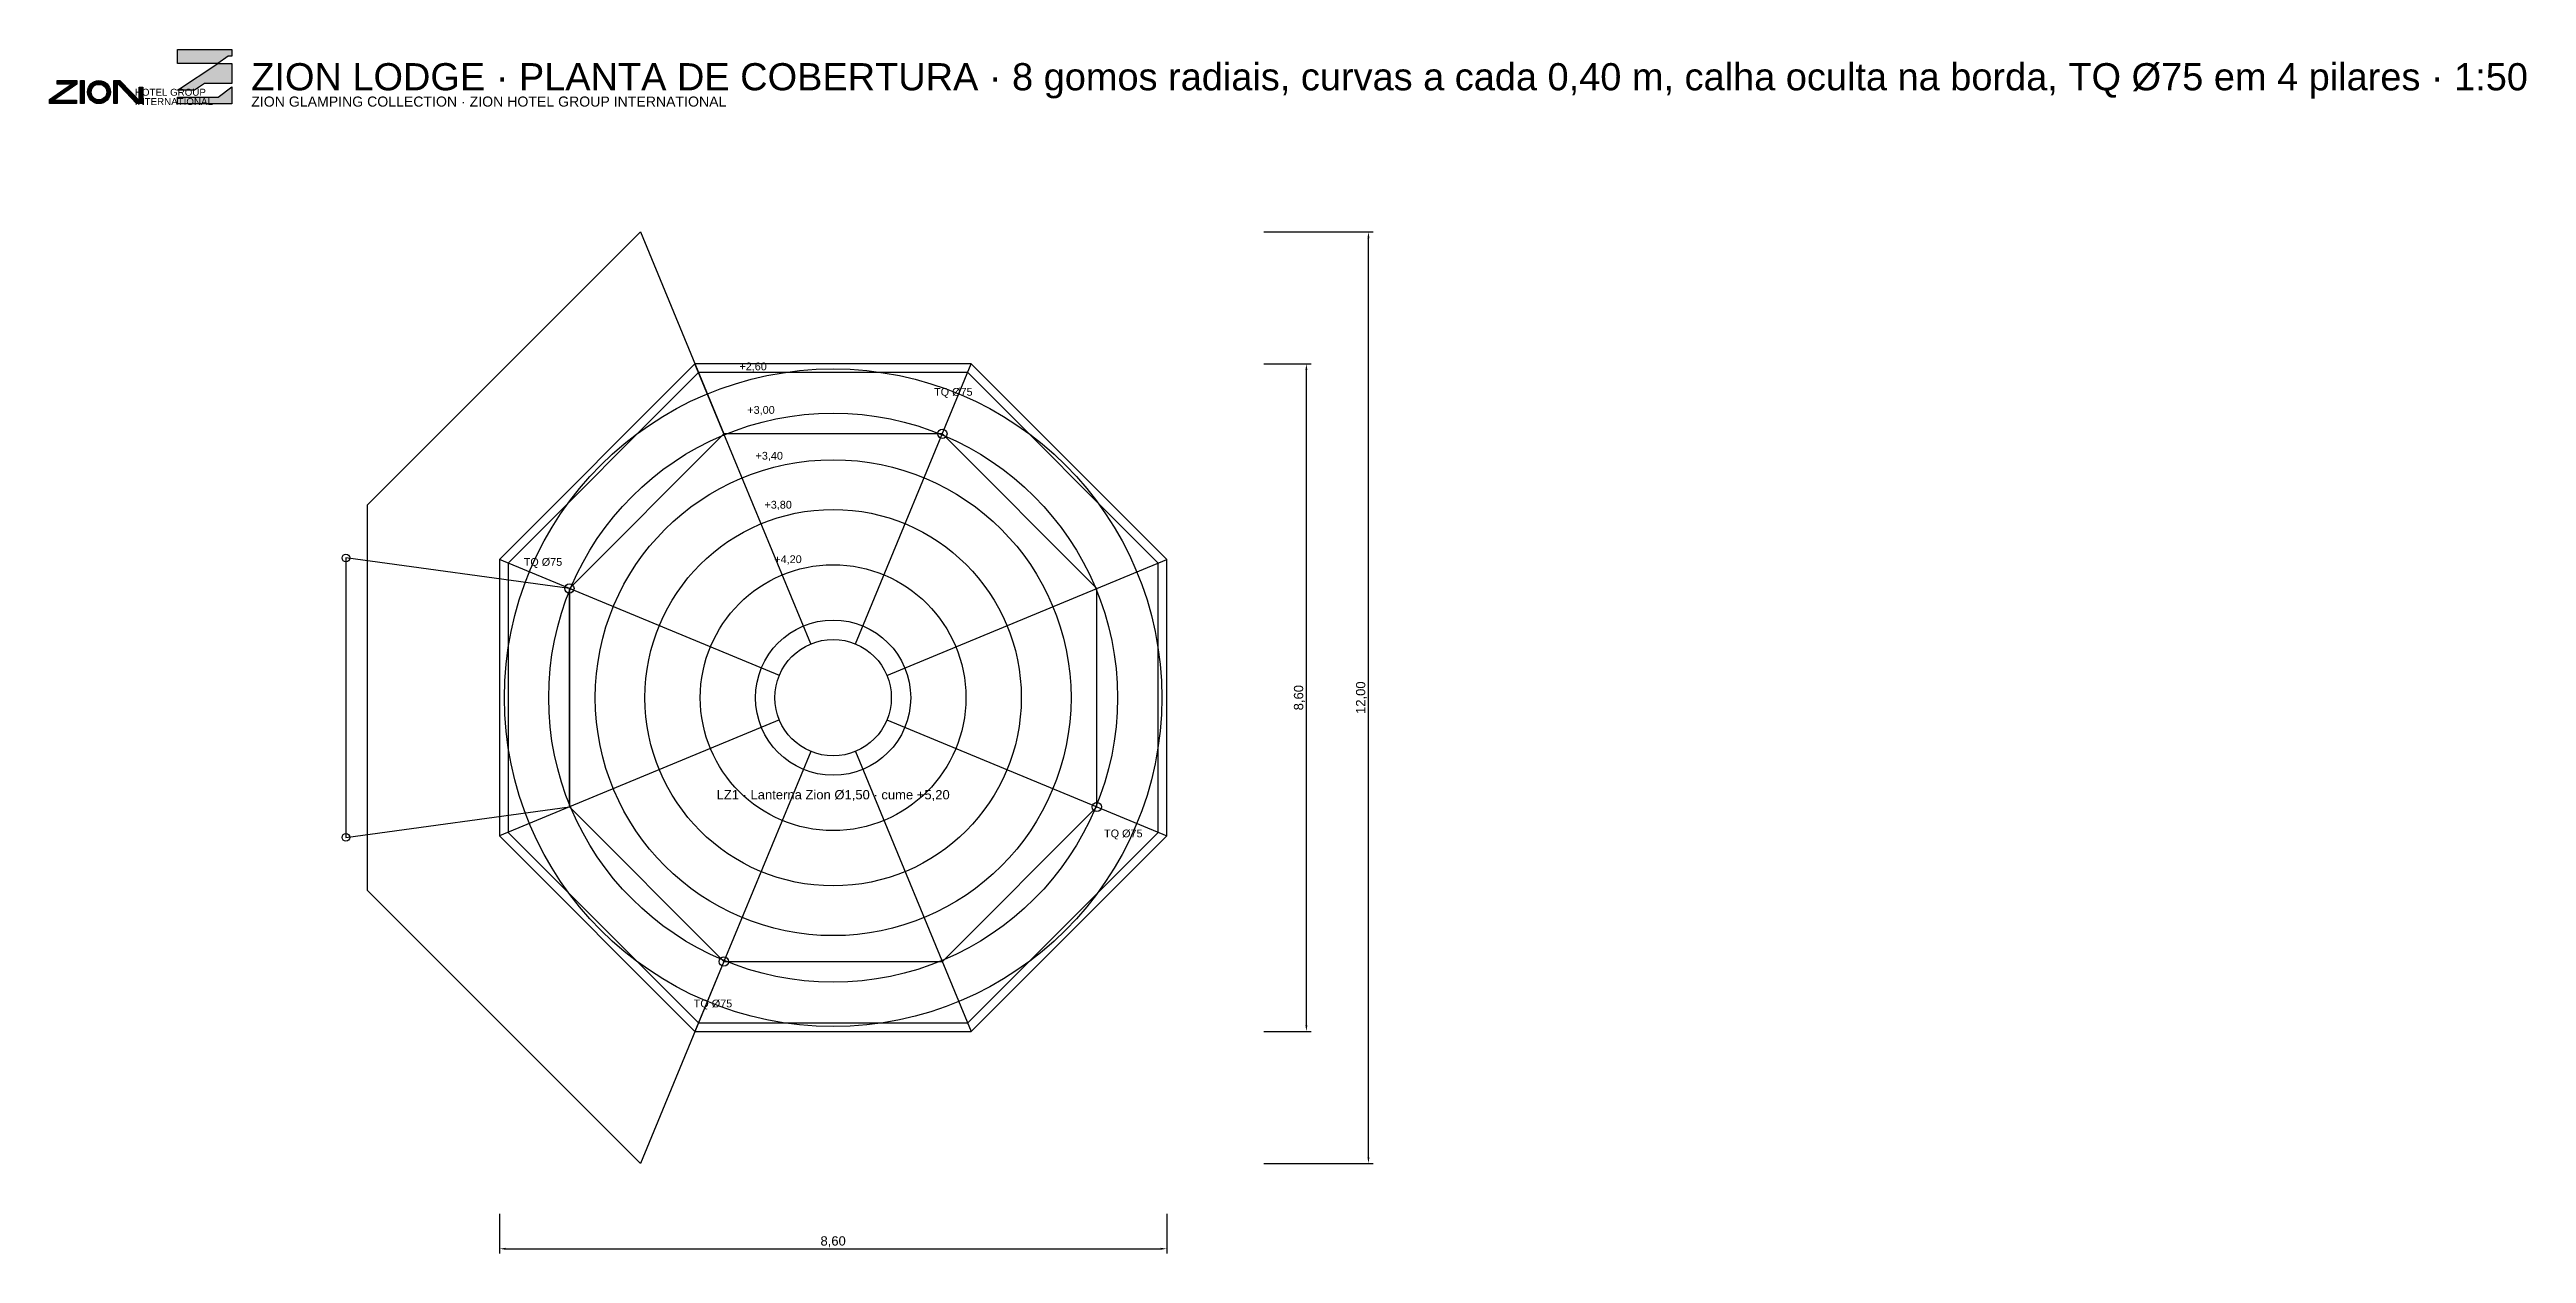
# Model space of a CAD drawing. Header units: metres. Extents: x -10.1 to 21.8, y -7.2 to 8.3.
import ezdxf
from ezdxf.enums import TextEntityAlignment as Align

# ---------------------------------------------------------------- set-up
doc = ezdxf.new("R2010")
doc.units = ezdxf.units.M
for name, color, linetype in [('COBERTURA', 3, 'CONTINUOUS'), ('COBERTURA_OCULTA', 3, 'CONTINUOUS'), ('COTAS', 2, 'CONTINUOUS'), ('DECK', 32, 'CONTINUOUS'), ('ESQUADRIAS', 4, 'CONTINUOUS'), ('ESTRUTURA', 1, 'CONTINUOUS'), ('TEXTO', 7, 'CONTINUOUS')]:
    doc.layers.add(name, color=color, linetype=linetype)
doc.styles.add('ZION', font='arial.ttf')
doc.dimstyles.new('ZION_M', dxfattribs={"dimtxt": 0.12, "dimasz": 0.08, "dimexe": 0.06, "dimexo": 0.05, "dimgap": 0.03, "dimtad": 1, "dimtxsty": 'ZION', "dimcen": 2.5, "dimclrd": 2, "dimclre": 2, "dimclrt": 2, "dimazin": 3, "dimtfac": 1, "dimtmove": 0, "dimatfit": 3})

msp = doc.modelspace()

# ---------------------------------------------------------------- hatches: boundary and pattern name
at = {"layer": 'TEXTO'}
for points in [[(-8.45, 8.35), (-7.75, 8.35), (-7.75, 8.263), (-7.796, 8.263), (-7.931, 8.171), (-8.45, 8.171)], [(-7.931, 8.171), (-7.75, 8.171), (-7.75, 7.911), (-8.104, 7.911), (-8.232, 7.825), (-8.45, 7.825)], [(-10.003, 7.95), (-9.75, 7.95), (-9.75, 7.903), (-10.044, 7.697), (-9.753, 7.697), (-9.753, 7.653), (-10.1, 7.653), (-10.1, 7.706), (-9.819, 7.903), (-10.003, 7.903)], [(-9.7, 7.95), (-9.653, 7.95), (-9.653, 7.653), (-9.7, 7.653)], [(-9.272, 7.95), (-9.228, 7.95), (-9.228, 7.653), (-9.272, 7.653)], [(-9.259, 7.95), (-9.194, 7.95), (-8.906, 7.653), (-8.978, 7.653)], [(-8.944, 7.866), (-8.897, 7.866), (-8.897, 7.653), (-8.944, 7.653)], [(-8.45, 7.736), (-7.928, 7.736), (-7.75, 7.868), (-7.75, 7.65), (-8.45, 7.65)]]:
    msp.add_hatch(color=7, dxfattribs=at).paths.add_polyline_path(points)
h = msp.add_hatch(color=7, dxfattribs=at)
edge = h.paths.add_edge_path()
edge.add_arc((-9.463, 7.802), 0.148, 0, 360)
edge = h.paths.add_edge_path()
edge.add_arc((-9.463, 7.802), 0.1, 0, 360)

# ---------------------------------------------------------------- linework, layer by layer
at = {"layer": 'COBERTURA'}
msp.add_lwpolyline([(4.3, 1.781), (1.781, 4.3), (-1.781, 4.3), (-4.3, 1.781), (-4.3, -1.781), (-1.781, -4.3), (1.781, -4.3), (4.3, -1.781)], close=True, dxfattribs=at)
for points in [[(-0.287, 0.693), (-1.781, 4.3)], [(0.287, 0.693), (1.781, 4.3)], [(-0.693, 0.287), (-4.3, 1.781)], [(0.693, 0.287), (4.3, 1.781)], [(-0.693, -0.287), (-4.3, -1.781)], [(0.693, -0.287), (4.3, -1.781)], [(-0.287, -0.693), (-1.781, -4.3)], [(0.287, -0.693), (1.781, -4.3)]]:
    msp.add_lwpolyline(points, dxfattribs=at)
msp.add_circle((0, 0), 1, dxfattribs=at)
at = {"layer": 'COBERTURA_OCULTA'}
for points in [[(3.4, 1.408), (1.408, 3.4), (-1.408, 3.4), (-3.4, 1.408), (-3.4, -1.408), (-1.408, -3.4), (1.408, -3.4), (3.4, -1.408)], [(-3.4, 1.408), (-6.28, 1.8), (-6.28, -1.8), (-3.4, -1.408)]]:
    msp.add_lwpolyline(points, close=True, dxfattribs=at)
for radius in [4.236, 3.666, 3.066, 2.425, 1.712]:
    msp.add_circle((0, 0), radius, dxfattribs=at)
at = {"layer": 'DECK'}
msp.add_lwpolyline([(-1.408, 3.4), (-3.4, 1.408), (-3.4, -1.408), (-1.408, -3.4), (-2.485, -6), (-6, -2.485), (-6, 2.485), (-2.485, 6)], close=True, dxfattribs=at)
at = {"layer": 'ESQUADRIAS'}
msp.add_circle((0, 0), 0.75, dxfattribs=at)
at = {"layer": 'ESTRUTURA'}
msp.add_lwpolyline([(4.189, 1.735), (1.735, 4.189), (-1.735, 4.189), (-4.189, 1.735), (-4.189, -1.735), (-1.735, -4.189), (1.735, -4.189), (4.189, -1.735)], close=True, dxfattribs=at)
for centre, radius in [((1.408, 3.4), 0.06), ((-6.28, 1.8), 0.05), ((-3.4, 1.408), 0.06), ((3.4, -1.408), 0.06), ((-6.28, -1.8), 0.05), ((-1.408, -3.4), 0.06)]:
    msp.add_circle(centre, radius, dxfattribs=at)
at = {"layer": 'TEXTO'}
for points in [[(-8.45, 8.35), (-7.75, 8.35), (-7.75, 8.263), (-7.796, 8.263), (-7.931, 8.171), (-8.45, 8.171)], [(-7.931, 8.171), (-7.75, 8.171), (-7.75, 7.911), (-8.104, 7.911), (-8.232, 7.825), (-8.45, 7.825)], [(-10.003, 7.95), (-9.75, 7.95), (-9.75, 7.903), (-10.044, 7.697), (-9.753, 7.697), (-9.753, 7.653), (-10.1, 7.653), (-10.1, 7.706), (-9.819, 7.903), (-10.003, 7.903)], [(-9.7, 7.95), (-9.653, 7.95), (-9.653, 7.653), (-9.7, 7.653)], [(-9.272, 7.95), (-9.228, 7.95), (-9.228, 7.653), (-9.272, 7.653)], [(-9.259, 7.95), (-9.194, 7.95), (-8.906, 7.653), (-8.978, 7.653)], [(-8.944, 7.866), (-8.897, 7.866), (-8.897, 7.653), (-8.944, 7.653)], [(-8.45, 7.736), (-7.928, 7.736), (-7.75, 7.868), (-7.75, 7.65), (-8.45, 7.65)]]:
    msp.add_lwpolyline(points, close=True, dxfattribs=at)
for radius in [0.148, 0.1]:
    msp.add_circle((-9.463, 7.802), radius, dxfattribs=at)

# ---------------------------------------------------------------- texts
at = {"layer": 'TEXTO', "style": 'ZION'}
for s, height, p in [('ZION LODGE · PLANTA DE COBERTURA · 8 gomos radiais, curvas a cada 0,40 m, calha oculta na borda, TQ Ø75 em 4 pilares · 1:50', 0.35, (-7.5, 8)), ('HOTEL GROUP', 0.09, (-9, 7.8)), ('INTERNATIONAL', 0.09, (-9, 7.68)), ('ZION GLAMPING COLLECTION · ZION HOTEL GROUP INTERNATIONAL', 0.13, (-7.5, 7.68))]:
    msp.add_text(s, height=height, dxfattribs=at).set_placement(p, align=Align.MIDDLE_LEFT)
for s, p in [('+2,60', (-0.855, 4.268)), ('+3,00', (-0.753, 3.707)), ('+3,40', (-0.647, 3.117)), ('+3,80', (-0.532, 2.486)), ('+4,20', (-0.405, 1.784))]:
    msp.add_text(s, height=0.1, dxfattribs=at).set_placement(p, align=Align.MIDDLE_RIGHT)
for s, height, p in [('TQ Ø75', 0.1, (1.549, 3.94)), ('TQ Ø75', 0.1, (-3.74, 1.749)), ('LZ1 · Lanterna Zion Ø1,50 · cume +5,20', 0.12, (0, -1.25)), ('TQ Ø75', 0.1, (3.74, -1.749)), ('TQ Ø75', 0.1, (-1.549, -3.94))]:
    msp.add_text(s, height=height, dxfattribs=at).set_placement(p, align=Align.MIDDLE_CENTER)

# ---------------------------------------------------------------- dimensions: what is measured, and where the dimension line sits
at = {"layer": 'COTAS'}
for base, p1, p2, text in [((6.9, -6), (5.5, -6), (5.5, 6), '12,00'), ((6.1, -4.3), (5.5, -4.3), (5.5, 4.3), '8,60')]:
    msp.add_linear_dim(base=base, p1=p1, p2=p2, angle=90, text=text, dimstyle='ZION_M', dxfattribs=at).render()
msp.add_linear_dim(base=(-4.3, -7.1), p1=(-4.3, -6.6), p2=(4.3, -6.6), text='8,60', dimstyle='ZION_M', dxfattribs=at).render()

doc.saveas('drawing.dxf')
